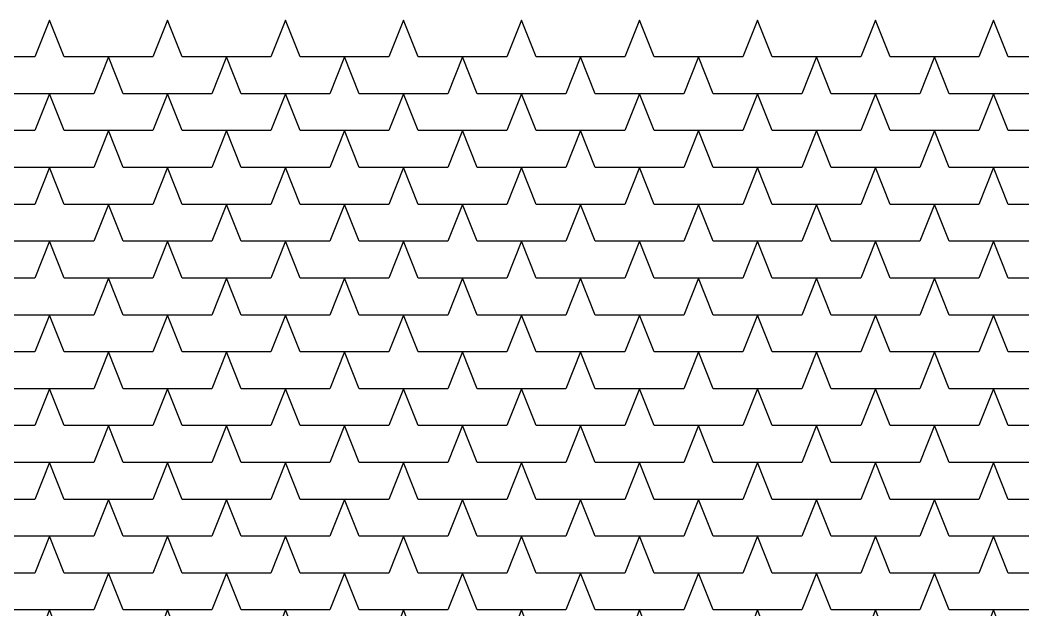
# Model space of a CAD drawing. Header units: inches. Extents: x 86794 to 87086, y 41803 to 41823.
# Drawn here: x 87068.594 to 87069.954, y 41819.53 to 41820.33 of the extents above; entities that cross this region are included whole.
import ezdxf

# ---------------------------------------------------------------- set-up
doc = ezdxf.new("R2010")
doc.units = ezdxf.units.IN
doc.header["$MEASUREMENT"] = 0

msp = doc.modelspace()

# ---------------------------------------------------------------- linework, layer by layer
at = {"color": 250}
for p, q in [((87068.6337, 41820.3295), (87068.6137, 41820.2795)), ((87068.6537, 41820.2795), (87068.6337, 41820.3295)), ((87068.7937, 41820.3295), (87068.7737, 41820.2795)), ((87068.8137, 41820.2795), (87068.7937, 41820.3295)), ((87068.9537, 41820.3295), (87068.9337, 41820.2795)), ((87068.9737, 41820.2795), (87068.9537, 41820.3295)), ((87069.1137, 41820.3295), (87069.0937, 41820.2795)), ((87069.1337, 41820.2795), (87069.1137, 41820.3295)), ((87069.2737, 41820.3295), (87069.2537, 41820.2795)), ((87069.2937, 41820.2795), (87069.2737, 41820.3295)), ((87069.4337, 41820.3295), (87069.4137, 41820.2795)), ((87069.4537, 41820.2795), (87069.4337, 41820.3295)), ((87069.5937, 41820.3295), (87069.5737, 41820.2795)), ((87069.6137, 41820.2795), (87069.5937, 41820.3295)), ((87069.7537, 41820.3295), (87069.7337, 41820.2795)), ((87069.7737, 41820.2795), (87069.7537, 41820.3295)), ((87069.9137, 41820.3295), (87069.8937, 41820.2795)), ((87069.9337, 41820.2795), (87069.9137, 41820.3295)), ((87068.6137, 41820.2795), (87068.4937, 41820.2795)), ((87068.7737, 41820.2795), (87068.6537, 41820.2795)), ((87068.7137, 41820.2795), (87068.6937, 41820.2295)), ((87068.7337, 41820.2295), (87068.7137, 41820.2795)), ((87068.9337, 41820.2795), (87068.8137, 41820.2795)), ((87068.8737, 41820.2795), (87068.8537, 41820.2295)), ((87068.8937, 41820.2295), (87068.8737, 41820.2795)), ((87069.0937, 41820.2795), (87068.9737, 41820.2795)), ((87069.0337, 41820.2795), (87069.0137, 41820.2295)), ((87069.0537, 41820.2295), (87069.0337, 41820.2795)), ((87069.2537, 41820.2795), (87069.1337, 41820.2795)), ((87069.1937, 41820.2795), (87069.1737, 41820.2295)), ((87069.2137, 41820.2295), (87069.1937, 41820.2795)), ((87069.4137, 41820.2795), (87069.2937, 41820.2795)), ((87069.3537, 41820.2795), (87069.3337, 41820.2295)), ((87069.3737, 41820.2295), (87069.3537, 41820.2795)), ((87069.5737, 41820.2795), (87069.4537, 41820.2795)), ((87069.5137, 41820.2795), (87069.4937, 41820.2295)), ((87069.5337, 41820.2295), (87069.5137, 41820.2795)), ((87069.7337, 41820.2795), (87069.6137, 41820.2795)), ((87069.6737, 41820.2795), (87069.6537, 41820.2295)), ((87069.6937, 41820.2295), (87069.6737, 41820.2795)), ((87069.8937, 41820.2795), (87069.7737, 41820.2795)), ((87069.8337, 41820.2795), (87069.8137, 41820.2295)), ((87069.8537, 41820.2295), (87069.8337, 41820.2795)), ((87070.0537, 41820.2795), (87069.9337, 41820.2795)), ((87068.6937, 41820.2295), (87068.5737, 41820.2295)), ((87068.6337, 41820.2295), (87068.6137, 41820.1795)), ((87068.6537, 41820.1795), (87068.6337, 41820.2295)), ((87068.8537, 41820.2295), (87068.7337, 41820.2295)), ((87068.7937, 41820.2295), (87068.7737, 41820.1795)), ((87068.8137, 41820.1795), (87068.7937, 41820.2295)), ((87069.0137, 41820.2295), (87068.8937, 41820.2295)), ((87068.9537, 41820.2295), (87068.9337, 41820.1795)), ((87068.9737, 41820.1795), (87068.9537, 41820.2295)), ((87069.1737, 41820.2295), (87069.0537, 41820.2295)), ((87069.1137, 41820.2295), (87069.0937, 41820.1795)), ((87069.1337, 41820.1795), (87069.1137, 41820.2295)), ((87069.3337, 41820.2295), (87069.2137, 41820.2295)), ((87069.2737, 41820.2295), (87069.2537, 41820.1795)), ((87069.2937, 41820.1795), (87069.2737, 41820.2295)), ((87069.4937, 41820.2295), (87069.3737, 41820.2295)), ((87069.4337, 41820.2295), (87069.4137, 41820.1795)), ((87069.4537, 41820.1795), (87069.4337, 41820.2295)), ((87069.6537, 41820.2295), (87069.5337, 41820.2295)), ((87069.5937, 41820.2295), (87069.5737, 41820.1795)), ((87069.6137, 41820.1795), (87069.5937, 41820.2295)), ((87069.8137, 41820.2295), (87069.6937, 41820.2295)), ((87069.7537, 41820.2295), (87069.7337, 41820.1795)), ((87069.7737, 41820.1795), (87069.7537, 41820.2295)), ((87069.9737, 41820.2295), (87069.8537, 41820.2295)), ((87069.9137, 41820.2295), (87069.8937, 41820.1795)), ((87069.9337, 41820.1795), (87069.9137, 41820.2295)), ((87068.6137, 41820.1795), (87068.4937, 41820.1795)), ((87068.7737, 41820.1795), (87068.6537, 41820.1795)), ((87068.7137, 41820.1795), (87068.6937, 41820.1295)), ((87068.7337, 41820.1295), (87068.7137, 41820.1795)), ((87068.9337, 41820.1795), (87068.8137, 41820.1795)), ((87068.8737, 41820.1795), (87068.8537, 41820.1295)), ((87068.8937, 41820.1295), (87068.8737, 41820.1795)), ((87069.0937, 41820.1795), (87068.9737, 41820.1795)), ((87069.0337, 41820.1795), (87069.0137, 41820.1295)), ((87069.0537, 41820.1295), (87069.0337, 41820.1795)), ((87069.2537, 41820.1795), (87069.1337, 41820.1795)), ((87069.1937, 41820.1795), (87069.1737, 41820.1295)), ((87069.2137, 41820.1295), (87069.1937, 41820.1795)), ((87069.4137, 41820.1795), (87069.2937, 41820.1795)), ((87069.3537, 41820.1795), (87069.3337, 41820.1295)), ((87069.3737, 41820.1295), (87069.3537, 41820.1795)), ((87069.5737, 41820.1795), (87069.4537, 41820.1795)), ((87069.5137, 41820.1795), (87069.4937, 41820.1295)), ((87069.5337, 41820.1295), (87069.5137, 41820.1795)), ((87069.7337, 41820.1795), (87069.6137, 41820.1795)), ((87069.6737, 41820.1795), (87069.6537, 41820.1295)), ((87069.6937, 41820.1295), (87069.6737, 41820.1795)), ((87069.8937, 41820.1795), (87069.7737, 41820.1795)), ((87069.8337, 41820.1795), (87069.8137, 41820.1295)), ((87069.8537, 41820.1295), (87069.8337, 41820.1795)), ((87070.0537, 41820.1795), (87069.9337, 41820.1795)), ((87068.6937, 41820.1295), (87068.5737, 41820.1295)), ((87068.6337, 41820.1295), (87068.6137, 41820.0795)), ((87068.6537, 41820.0795), (87068.6337, 41820.1295)), ((87068.8537, 41820.1295), (87068.7337, 41820.1295)), ((87068.7937, 41820.1295), (87068.7737, 41820.0795)), ((87068.8137, 41820.0795), (87068.7937, 41820.1295)), ((87069.0137, 41820.1295), (87068.8937, 41820.1295)), ((87068.9537, 41820.1295), (87068.9337, 41820.0795)), ((87068.9737, 41820.0795), (87068.9537, 41820.1295)), ((87069.1737, 41820.1295), (87069.0537, 41820.1295)), ((87069.1137, 41820.1295), (87069.0937, 41820.0795)), ((87069.1337, 41820.0795), (87069.1137, 41820.1295)), ((87069.3337, 41820.1295), (87069.2137, 41820.1295)), ((87069.2737, 41820.1295), (87069.2537, 41820.0795)), ((87069.2937, 41820.0795), (87069.2737, 41820.1295)), ((87069.4937, 41820.1295), (87069.3737, 41820.1295)), ((87069.4337, 41820.1295), (87069.4137, 41820.0795)), ((87069.4537, 41820.0795), (87069.4337, 41820.1295)), ((87069.6537, 41820.1295), (87069.5337, 41820.1295)), ((87069.5937, 41820.1295), (87069.5737, 41820.0795)), ((87069.6137, 41820.0795), (87069.5937, 41820.1295)), ((87069.8137, 41820.1295), (87069.6937, 41820.1295)), ((87069.7537, 41820.1295), (87069.7337, 41820.0795)), ((87069.7737, 41820.0795), (87069.7537, 41820.1295)), ((87069.9737, 41820.1295), (87069.8537, 41820.1295)), ((87069.9137, 41820.1295), (87069.8937, 41820.0795)), ((87069.9337, 41820.0795), (87069.9137, 41820.1295)), ((87068.6137, 41820.0795), (87068.4937, 41820.0795)), ((87068.7737, 41820.0795), (87068.6537, 41820.0795)), ((87068.7137, 41820.0795), (87068.6937, 41820.0295)), ((87068.7337, 41820.0295), (87068.7137, 41820.0795)), ((87068.9337, 41820.0795), (87068.8137, 41820.0795)), ((87068.8737, 41820.0795), (87068.8537, 41820.0295)), ((87068.8937, 41820.0295), (87068.8737, 41820.0795)), ((87069.0937, 41820.0795), (87068.9737, 41820.0795)), ((87069.0337, 41820.0795), (87069.0137, 41820.0295)), ((87069.0537, 41820.0295), (87069.0337, 41820.0795)), ((87069.2537, 41820.0795), (87069.1337, 41820.0795)), ((87069.1937, 41820.0795), (87069.1737, 41820.0295)), ((87069.2137, 41820.0295), (87069.1937, 41820.0795)), ((87069.4137, 41820.0795), (87069.2937, 41820.0795)), ((87069.3537, 41820.0795), (87069.3337, 41820.0295)), ((87069.3737, 41820.0295), (87069.3537, 41820.0795)), ((87069.5737, 41820.0795), (87069.4537, 41820.0795)), ((87069.5137, 41820.0795), (87069.4937, 41820.0295)), ((87069.5337, 41820.0295), (87069.5137, 41820.0795)), ((87069.7337, 41820.0795), (87069.6137, 41820.0795)), ((87069.6737, 41820.0795), (87069.6537, 41820.0295)), ((87069.6937, 41820.0295), (87069.6737, 41820.0795)), ((87069.8937, 41820.0795), (87069.7737, 41820.0795)), ((87069.8337, 41820.0795), (87069.8137, 41820.0295)), ((87069.8537, 41820.0295), (87069.8337, 41820.0795)), ((87070.0537, 41820.0795), (87069.9337, 41820.0795)), ((87068.6937, 41820.0295), (87068.5737, 41820.0295)), ((87068.6337, 41820.0295), (87068.6137, 41819.9795)), ((87068.6537, 41819.9795), (87068.6337, 41820.0295)), ((87068.8537, 41820.0295), (87068.7337, 41820.0295)), ((87068.7937, 41820.0295), (87068.7737, 41819.9795)), ((87068.8137, 41819.9795), (87068.7937, 41820.0295)), ((87069.0137, 41820.0295), (87068.8937, 41820.0295)), ((87068.9537, 41820.0295), (87068.9337, 41819.9795)), ((87068.9737, 41819.9795), (87068.9537, 41820.0295)), ((87069.1737, 41820.0295), (87069.0537, 41820.0295)), ((87069.1137, 41820.0295), (87069.0937, 41819.9795)), ((87069.1337, 41819.9795), (87069.1137, 41820.0295)), ((87069.3337, 41820.0295), (87069.2137, 41820.0295)), ((87069.2737, 41820.0295), (87069.2537, 41819.9795)), ((87069.2937, 41819.9795), (87069.2737, 41820.0295)), ((87069.4937, 41820.0295), (87069.3737, 41820.0295)), ((87069.4337, 41820.0295), (87069.4137, 41819.9795)), ((87069.4537, 41819.9795), (87069.4337, 41820.0295)), ((87069.6537, 41820.0295), (87069.5337, 41820.0295)), ((87069.5937, 41820.0295), (87069.5737, 41819.9795)), ((87069.6137, 41819.9795), (87069.5937, 41820.0295)), ((87069.8137, 41820.0295), (87069.6937, 41820.0295)), ((87069.7537, 41820.0295), (87069.7337, 41819.9795)), ((87069.7737, 41819.9795), (87069.7537, 41820.0295)), ((87069.9737, 41820.0295), (87069.8537, 41820.0295)), ((87069.9137, 41820.0295), (87069.8937, 41819.9795)), ((87069.9337, 41819.9795), (87069.9137, 41820.0295)), ((87068.6137, 41819.9795), (87068.4937, 41819.9795)), ((87068.7737, 41819.9795), (87068.6537, 41819.9795)), ((87068.7137, 41819.9795), (87068.6937, 41819.9295)), ((87068.7337, 41819.9295), (87068.7137, 41819.9795)), ((87068.9337, 41819.9795), (87068.8137, 41819.9795)), ((87068.8737, 41819.9795), (87068.8537, 41819.9295)), ((87068.8937, 41819.9295), (87068.8737, 41819.9795)), ((87069.0937, 41819.9795), (87068.9737, 41819.9795)), ((87069.0337, 41819.9795), (87069.0137, 41819.9295)), ((87069.0537, 41819.9295), (87069.0337, 41819.9795)), ((87069.2537, 41819.9795), (87069.1337, 41819.9795)), ((87069.1937, 41819.9795), (87069.1737, 41819.9295)), ((87069.2137, 41819.9295), (87069.1937, 41819.9795)), ((87069.4137, 41819.9795), (87069.2937, 41819.9795)), ((87069.3537, 41819.9795), (87069.3337, 41819.9295)), ((87069.3737, 41819.9295), (87069.3537, 41819.9795)), ((87069.5737, 41819.9795), (87069.4537, 41819.9795)), ((87069.5137, 41819.9795), (87069.4937, 41819.9295)), ((87069.5337, 41819.9295), (87069.5137, 41819.9795)), ((87069.7337, 41819.9795), (87069.6137, 41819.9795)), ((87069.6737, 41819.9795), (87069.6537, 41819.9295)), ((87069.6937, 41819.9295), (87069.6737, 41819.9795)), ((87069.8937, 41819.9795), (87069.7737, 41819.9795)), ((87069.8337, 41819.9795), (87069.8137, 41819.9295)), ((87069.8537, 41819.9295), (87069.8337, 41819.9795)), ((87070.0537, 41819.9795), (87069.9337, 41819.9795)), ((87068.6937, 41819.9295), (87068.5737, 41819.9295)), ((87068.6337, 41819.9295), (87068.6137, 41819.8795)), ((87068.6537, 41819.8795), (87068.6337, 41819.9295)), ((87068.8537, 41819.9295), (87068.7337, 41819.9295)), ((87068.7937, 41819.9295), (87068.7737, 41819.8795)), ((87068.8137, 41819.8795), (87068.7937, 41819.9295)), ((87069.0137, 41819.9295), (87068.8937, 41819.9295)), ((87068.9537, 41819.9295), (87068.9337, 41819.8795)), ((87068.9737, 41819.8795), (87068.9537, 41819.9295)), ((87069.1737, 41819.9295), (87069.0537, 41819.9295)), ((87069.1137, 41819.9295), (87069.0937, 41819.8795)), ((87069.1337, 41819.8795), (87069.1137, 41819.9295)), ((87069.3337, 41819.9295), (87069.2137, 41819.9295)), ((87069.2737, 41819.9295), (87069.2537, 41819.8795)), ((87069.2937, 41819.8795), (87069.2737, 41819.9295)), ((87069.4937, 41819.9295), (87069.3737, 41819.9295)), ((87069.4337, 41819.9295), (87069.4137, 41819.8795)), ((87069.4537, 41819.8795), (87069.4337, 41819.9295)), ((87069.6537, 41819.9295), (87069.5337, 41819.9295)), ((87069.5937, 41819.9295), (87069.5737, 41819.8795)), ((87069.6137, 41819.8795), (87069.5937, 41819.9295)), ((87069.8137, 41819.9295), (87069.6937, 41819.9295)), ((87069.7537, 41819.9295), (87069.7337, 41819.8795)), ((87069.7737, 41819.8795), (87069.7537, 41819.9295)), ((87069.9737, 41819.9295), (87069.8537, 41819.9295)), ((87069.9137, 41819.9295), (87069.8937, 41819.8795)), ((87069.9337, 41819.8795), (87069.9137, 41819.9295)), ((87068.6137, 41819.8795), (87068.4937, 41819.8795)), ((87068.7737, 41819.8795), (87068.6537, 41819.8795)), ((87068.7137, 41819.8795), (87068.6937, 41819.8295)), ((87068.7337, 41819.8295), (87068.7137, 41819.8795)), ((87068.9337, 41819.8795), (87068.8137, 41819.8795)), ((87068.8737, 41819.8795), (87068.8537, 41819.8295)), ((87068.8937, 41819.8295), (87068.8737, 41819.8795)), ((87069.0937, 41819.8795), (87068.9737, 41819.8795)), ((87069.0337, 41819.8795), (87069.0137, 41819.8295)), ((87069.0537, 41819.8295), (87069.0337, 41819.8795)), ((87069.2537, 41819.8795), (87069.1337, 41819.8795)), ((87069.1937, 41819.8795), (87069.1737, 41819.8295)), ((87069.2137, 41819.8295), (87069.1937, 41819.8795)), ((87069.4137, 41819.8795), (87069.2937, 41819.8795)), ((87069.3537, 41819.8795), (87069.3337, 41819.8295)), ((87069.3737, 41819.8295), (87069.3537, 41819.8795)), ((87069.5737, 41819.8795), (87069.4537, 41819.8795)), ((87069.5137, 41819.8795), (87069.4937, 41819.8295)), ((87069.5337, 41819.8295), (87069.5137, 41819.8795)), ((87069.7337, 41819.8795), (87069.6137, 41819.8795)), ((87069.6737, 41819.8795), (87069.6537, 41819.8295)), ((87069.6937, 41819.8295), (87069.6737, 41819.8795)), ((87069.8937, 41819.8795), (87069.7737, 41819.8795)), ((87069.8337, 41819.8795), (87069.8137, 41819.8295)), ((87069.8537, 41819.8295), (87069.8337, 41819.8795)), ((87070.0537, 41819.8795), (87069.9337, 41819.8795)), ((87068.6937, 41819.8295), (87068.5737, 41819.8295)), ((87068.6337, 41819.8295), (87068.6137, 41819.7795)), ((87068.6537, 41819.7795), (87068.6337, 41819.8295)), ((87068.8537, 41819.8295), (87068.7337, 41819.8295)), ((87068.7937, 41819.8295), (87068.7737, 41819.7795)), ((87068.8137, 41819.7795), (87068.7937, 41819.8295)), ((87069.0137, 41819.8295), (87068.8937, 41819.8295)), ((87068.9537, 41819.8295), (87068.9337, 41819.7795)), ((87068.9737, 41819.7795), (87068.9537, 41819.8295)), ((87069.1737, 41819.8295), (87069.0537, 41819.8295)), ((87069.1137, 41819.8295), (87069.0937, 41819.7795)), ((87069.1337, 41819.7795), (87069.1137, 41819.8295)), ((87069.3337, 41819.8295), (87069.2137, 41819.8295)), ((87069.2737, 41819.8295), (87069.2537, 41819.7795)), ((87069.2937, 41819.7795), (87069.2737, 41819.8295)), ((87069.4937, 41819.8295), (87069.3737, 41819.8295)), ((87069.4337, 41819.8295), (87069.4137, 41819.7795)), ((87069.4537, 41819.7795), (87069.4337, 41819.8295)), ((87069.6537, 41819.8295), (87069.5337, 41819.8295)), ((87069.5937, 41819.8295), (87069.5737, 41819.7795)), ((87069.6137, 41819.7795), (87069.5937, 41819.8295)), ((87069.8137, 41819.8295), (87069.6937, 41819.8295)), ((87069.7537, 41819.8295), (87069.7337, 41819.7795)), ((87069.7737, 41819.7795), (87069.7537, 41819.8295)), ((87069.9737, 41819.8295), (87069.8537, 41819.8295)), ((87069.9137, 41819.8295), (87069.8937, 41819.7795)), ((87069.9337, 41819.7795), (87069.9137, 41819.8295)), ((87068.6137, 41819.7795), (87068.4937, 41819.7795)), ((87068.7737, 41819.7795), (87068.6537, 41819.7795)), ((87068.7137, 41819.7795), (87068.6937, 41819.7295)), ((87068.7337, 41819.7295), (87068.7137, 41819.7795)), ((87068.9337, 41819.7795), (87068.8137, 41819.7795)), ((87068.8737, 41819.7795), (87068.8537, 41819.7295)), ((87068.8937, 41819.7295), (87068.8737, 41819.7795)), ((87069.0937, 41819.7795), (87068.9737, 41819.7795)), ((87069.0337, 41819.7795), (87069.0137, 41819.7295)), ((87069.0537, 41819.7295), (87069.0337, 41819.7795)), ((87069.2537, 41819.7795), (87069.1337, 41819.7795)), ((87069.1937, 41819.7795), (87069.1737, 41819.7295)), ((87069.2137, 41819.7295), (87069.1937, 41819.7795)), ((87069.4137, 41819.7795), (87069.2937, 41819.7795)), ((87069.3537, 41819.7795), (87069.3337, 41819.7295)), ((87069.3737, 41819.7295), (87069.3537, 41819.7795)), ((87069.5737, 41819.7795), (87069.4537, 41819.7795)), ((87069.5137, 41819.7795), (87069.4937, 41819.7295)), ((87069.5337, 41819.7295), (87069.5137, 41819.7795)), ((87069.7337, 41819.7795), (87069.6137, 41819.7795)), ((87069.6737, 41819.7795), (87069.6537, 41819.7295)), ((87069.6937, 41819.7295), (87069.6737, 41819.7795)), ((87069.8937, 41819.7795), (87069.7737, 41819.7795)), ((87069.8337, 41819.7795), (87069.8137, 41819.7295)), ((87069.8537, 41819.7295), (87069.8337, 41819.7795)), ((87070.0537, 41819.7795), (87069.9337, 41819.7795)), ((87068.6937, 41819.7295), (87068.5737, 41819.7295)), ((87068.6337, 41819.7295), (87068.6137, 41819.6795)), ((87068.6537, 41819.6795), (87068.6337, 41819.7295)), ((87068.8537, 41819.7295), (87068.7337, 41819.7295)), ((87068.7937, 41819.7295), (87068.7737, 41819.6795)), ((87068.8137, 41819.6795), (87068.7937, 41819.7295)), ((87069.0137, 41819.7295), (87068.8937, 41819.7295)), ((87068.9537, 41819.7295), (87068.9337, 41819.6795)), ((87068.9737, 41819.6795), (87068.9537, 41819.7295)), ((87069.1737, 41819.7295), (87069.0537, 41819.7295)), ((87069.1137, 41819.7295), (87069.0937, 41819.6795)), ((87069.1337, 41819.6795), (87069.1137, 41819.7295)), ((87069.3337, 41819.7295), (87069.2137, 41819.7295)), ((87069.2737, 41819.7295), (87069.2537, 41819.6795)), ((87069.2937, 41819.6795), (87069.2737, 41819.7295)), ((87069.4937, 41819.7295), (87069.3737, 41819.7295)), ((87069.4337, 41819.7295), (87069.4137, 41819.6795)), ((87069.4537, 41819.6795), (87069.4337, 41819.7295)), ((87069.6537, 41819.7295), (87069.5337, 41819.7295)), ((87069.5937, 41819.7295), (87069.5737, 41819.6795)), ((87069.6137, 41819.6795), (87069.5937, 41819.7295)), ((87069.8137, 41819.7295), (87069.6937, 41819.7295)), ((87069.7537, 41819.7295), (87069.7337, 41819.6795)), ((87069.7737, 41819.6795), (87069.7537, 41819.7295)), ((87069.9737, 41819.7295), (87069.8537, 41819.7295)), ((87069.9137, 41819.7295), (87069.8937, 41819.6795)), ((87069.9337, 41819.6795), (87069.9137, 41819.7295)), ((87068.6137, 41819.6795), (87068.4937, 41819.6795)), ((87068.7737, 41819.6795), (87068.6537, 41819.6795)), ((87068.7137, 41819.6795), (87068.6937, 41819.6295)), ((87068.7337, 41819.6295), (87068.7137, 41819.6795)), ((87068.9337, 41819.6795), (87068.8137, 41819.6795)), ((87068.8737, 41819.6795), (87068.8537, 41819.6295)), ((87068.8937, 41819.6295), (87068.8737, 41819.6795)), ((87069.0937, 41819.6795), (87068.9737, 41819.6795)), ((87069.0337, 41819.6795), (87069.0137, 41819.6295)), ((87069.0537, 41819.6295), (87069.0337, 41819.6795)), ((87069.2537, 41819.6795), (87069.1337, 41819.6795)), ((87069.1937, 41819.6795), (87069.1737, 41819.6295)), ((87069.2137, 41819.6295), (87069.1937, 41819.6795)), ((87069.4137, 41819.6795), (87069.2937, 41819.6795)), ((87069.3537, 41819.6795), (87069.3337, 41819.6295)), ((87069.3737, 41819.6295), (87069.3537, 41819.6795)), ((87069.5737, 41819.6795), (87069.4537, 41819.6795)), ((87069.5137, 41819.6795), (87069.4937, 41819.6295)), ((87069.5337, 41819.6295), (87069.5137, 41819.6795)), ((87069.7337, 41819.6795), (87069.6137, 41819.6795)), ((87069.6737, 41819.6795), (87069.6537, 41819.6295)), ((87069.6937, 41819.6295), (87069.6737, 41819.6795)), ((87069.8937, 41819.6795), (87069.7737, 41819.6795)), ((87069.8337, 41819.6795), (87069.8137, 41819.6295)), ((87069.8537, 41819.6295), (87069.8337, 41819.6795)), ((87070.0537, 41819.6795), (87069.9337, 41819.6795)), ((87068.6937, 41819.6295), (87068.5737, 41819.6295)), ((87068.6337, 41819.6295), (87068.6137, 41819.5795)), ((87068.6537, 41819.5795), (87068.6337, 41819.6295)), ((87068.8537, 41819.6295), (87068.7337, 41819.6295)), ((87068.7937, 41819.6295), (87068.7737, 41819.5795)), ((87068.8137, 41819.5795), (87068.7937, 41819.6295)), ((87069.0137, 41819.6295), (87068.8937, 41819.6295)), ((87068.9537, 41819.6295), (87068.9337, 41819.5795)), ((87068.9737, 41819.5795), (87068.9537, 41819.6295)), ((87069.1737, 41819.6295), (87069.0537, 41819.6295)), ((87069.1137, 41819.6295), (87069.0937, 41819.5795)), ((87069.1337, 41819.5795), (87069.1137, 41819.6295)), ((87069.3337, 41819.6295), (87069.2137, 41819.6295)), ((87069.2737, 41819.6295), (87069.2537, 41819.5795)), ((87069.2937, 41819.5795), (87069.2737, 41819.6295)), ((87069.4937, 41819.6295), (87069.3737, 41819.6295)), ((87069.4337, 41819.6295), (87069.4137, 41819.5795)), ((87069.4537, 41819.5795), (87069.4337, 41819.6295)), ((87069.6537, 41819.6295), (87069.5337, 41819.6295)), ((87069.5937, 41819.6295), (87069.5737, 41819.5795)), ((87069.6137, 41819.5795), (87069.5937, 41819.6295)), ((87069.8137, 41819.6295), (87069.6937, 41819.6295)), ((87069.7537, 41819.6295), (87069.7337, 41819.5795)), ((87069.7737, 41819.5795), (87069.7537, 41819.6295)), ((87069.9737, 41819.6295), (87069.8537, 41819.6295)), ((87069.9137, 41819.6295), (87069.8937, 41819.5795)), ((87069.9337, 41819.5795), (87069.9137, 41819.6295)), ((87068.6137, 41819.5795), (87068.4937, 41819.5795)), ((87068.7737, 41819.5795), (87068.6537, 41819.5795)), ((87068.7137, 41819.5795), (87068.6937, 41819.5295)), ((87068.7337, 41819.5295), (87068.7137, 41819.5795)), ((87068.9337, 41819.5795), (87068.8137, 41819.5795)), ((87068.8737, 41819.5795), (87068.8537, 41819.5295)), ((87068.8937, 41819.5295), (87068.8737, 41819.5795)), ((87069.0937, 41819.5795), (87068.9737, 41819.5795)), ((87069.0337, 41819.5795), (87069.0137, 41819.5295)), ((87069.0537, 41819.5295), (87069.0337, 41819.5795)), ((87069.2537, 41819.5795), (87069.1337, 41819.5795)), ((87069.1937, 41819.5795), (87069.1737, 41819.5295)), ((87069.2137, 41819.5295), (87069.1937, 41819.5795)), ((87069.4137, 41819.5795), (87069.2937, 41819.5795)), ((87069.3537, 41819.5795), (87069.3337, 41819.5295)), ((87069.3737, 41819.5295), (87069.3537, 41819.5795)), ((87069.5737, 41819.5795), (87069.4537, 41819.5795)), ((87069.5137, 41819.5795), (87069.4937, 41819.5295)), ((87069.5337, 41819.5295), (87069.5137, 41819.5795)), ((87069.7337, 41819.5795), (87069.6137, 41819.5795)), ((87069.6737, 41819.5795), (87069.6537, 41819.5295)), ((87069.6937, 41819.5295), (87069.6737, 41819.5795)), ((87069.8937, 41819.5795), (87069.7737, 41819.5795)), ((87069.8337, 41819.5795), (87069.8137, 41819.5295)), ((87069.8537, 41819.5295), (87069.8337, 41819.5795)), ((87070.0537, 41819.5795), (87069.9337, 41819.5795)), ((87068.6937, 41819.5295), (87068.5737, 41819.5295)), ((87068.6337, 41819.5295), (87068.6137, 41819.4795)), ((87068.6537, 41819.4795), (87068.6337, 41819.5295)), ((87068.8537, 41819.5295), (87068.7337, 41819.5295)), ((87068.7937, 41819.5295), (87068.7737, 41819.4795)), ((87068.8137, 41819.4795), (87068.7937, 41819.5295)), ((87069.0137, 41819.5295), (87068.8937, 41819.5295)), ((87068.9537, 41819.5295), (87068.9337, 41819.4795)), ((87068.9737, 41819.4795), (87068.9537, 41819.5295)), ((87069.1737, 41819.5295), (87069.0537, 41819.5295)), ((87069.1137, 41819.5295), (87069.0937, 41819.4795)), ((87069.1337, 41819.4795), (87069.1137, 41819.5295)), ((87069.3337, 41819.5295), (87069.2137, 41819.5295)), ((87069.2737, 41819.5295), (87069.2537, 41819.4795)), ((87069.2937, 41819.4795), (87069.2737, 41819.5295)), ((87069.4937, 41819.5295), (87069.3737, 41819.5295)), ((87069.4337, 41819.5295), (87069.4137, 41819.4795)), ((87069.4537, 41819.4795), (87069.4337, 41819.5295)), ((87069.6537, 41819.5295), (87069.5337, 41819.5295)), ((87069.5937, 41819.5295), (87069.5737, 41819.4795)), ((87069.6137, 41819.4795), (87069.5937, 41819.5295)), ((87069.8137, 41819.5295), (87069.6937, 41819.5295)), ((87069.7537, 41819.5295), (87069.7337, 41819.4795)), ((87069.7737, 41819.4795), (87069.7537, 41819.5295)), ((87069.9737, 41819.5295), (87069.8537, 41819.5295)), ((87069.9137, 41819.5295), (87069.8937, 41819.4795)), ((87069.9337, 41819.4795), (87069.9137, 41819.5295))]:
    msp.add_line(p, q, dxfattribs=at)

doc.saveas('drawing.dxf')
